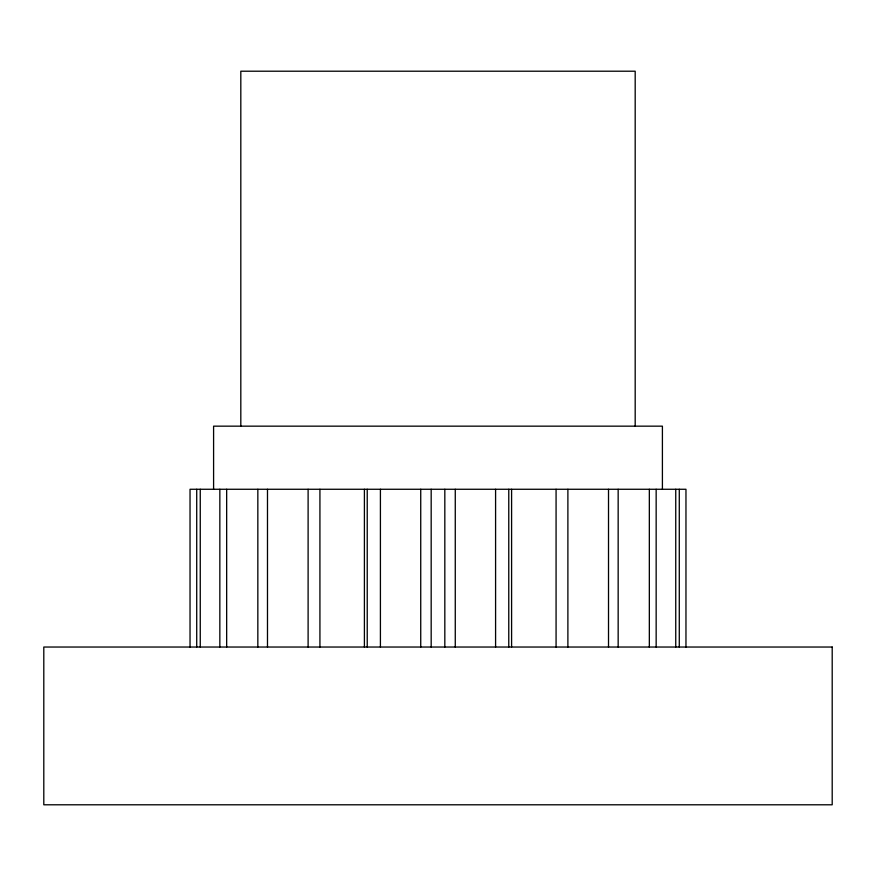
<?xml version="1.0" encoding="UTF-8"?>
<svg xmlns="http://www.w3.org/2000/svg" width="876" height="876" viewBox="0 0 876 876"><rect width="100%" height="100%" fill="white"/><g stroke="black" fill="none" stroke-linecap="round" stroke-linejoin="round"><path stroke-width="1.31" d="M685.963 647.035L685.963 489.268L190.037 489.268L190.037 647.035M679.283 489.268L679.283 647.035M675.746 489.268L675.746 647.035M662.409 489.268L662.409 426.163L213.591 426.163L213.591 489.268M656.157 489.268L656.157 647.035M649.335 489.268L649.335 647.035M635.188 426.163L635.188 71.208L240.812 71.208L240.812 426.163M618.16 489.268L618.16 647.035M608.513 489.268L608.513 647.035M567.889 489.268L567.889 647.035M556.074 489.268L556.074 647.035M511.595 489.268L511.595 647.035M508.77 489.268L508.77 647.035M495.586 489.268L495.586 647.035M455.268 489.268L455.268 647.035M444.822 489.268L444.822 647.035M431.178 489.268L431.178 647.035M420.732 489.268L420.732 647.035M380.414 489.268L380.414 647.035M367.23 489.268L367.23 647.035M364.405 489.268L364.405 647.035M319.926 489.268L319.926 647.035M308.111 489.268L308.111 647.035M267.487 489.268L267.487 647.035M257.84 489.268L257.84 647.035M226.665 489.268L226.665 647.035M219.843 489.268L219.843 647.035M200.254 489.268L200.254 647.035M196.717 489.268L196.717 647.035M832.2 647.035L43.8 647.035L43.8 804.792L832.2 804.792L832.2 647.035"/></g></svg>
